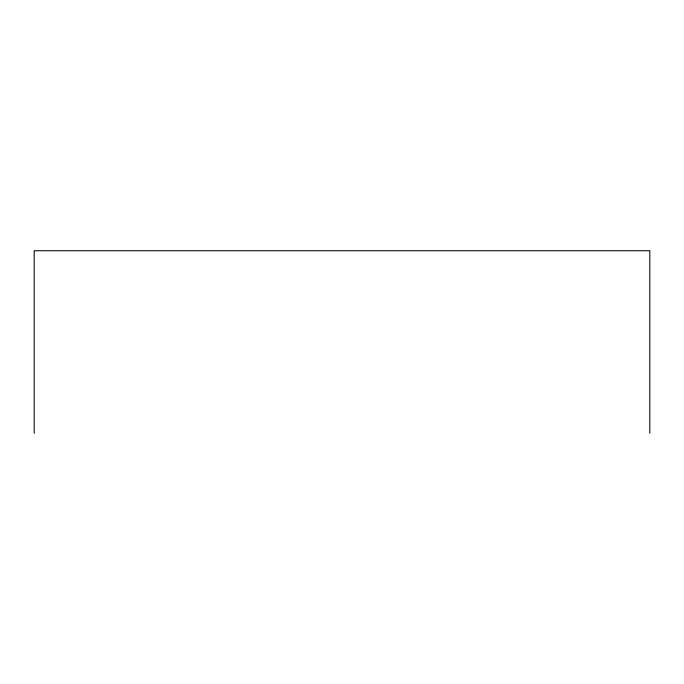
<?xml version="1.0" encoding="UTF-8"?>
<svg xmlns="http://www.w3.org/2000/svg" width="684" height="684" viewBox="0 0 684 684"><rect width="100%" height="100%" fill="white"/><g stroke="black" fill="none" stroke-linecap="round" stroke-linejoin="round"><path stroke-width="1.03" d="M649.8 433.254L649.8 250.746L34.2 250.746L34.2 433.254"/></g></svg>
